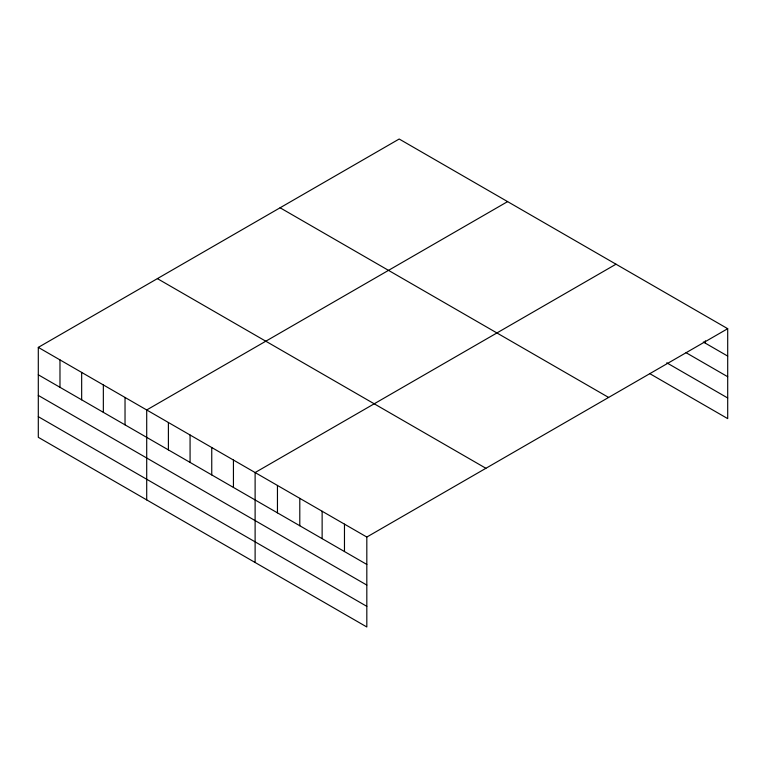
<?xml version="1.0" encoding="UTF-8"?>
<svg xmlns="http://www.w3.org/2000/svg" width="766" height="766" viewBox="0 0 766 766"><rect width="100%" height="100%" fill="white"/><g stroke="black" fill="none" stroke-linecap="round" stroke-linejoin="round"><path stroke-width="1.15" d="M727.7 328.691L399.182 139.019L38.3 347.381L38.3 437.309L366.818 626.981L366.818 537.043L727.7 328.691L727.7 418.619L649.511 373.482M507.599 201.611L146.708 409.963L146.708 499.901M616.008 264.203L255.116 472.555L255.116 562.493M703.332 342.019L727.7 356.094M686.068 352.695L727.7 376.728M666.774 362.816L727.7 397.985M280.097 207.778L608.606 397.439M157.394 278.623L485.903 468.285M38.3 347.381L366.818 537.043M38.3 374.785L366.818 564.446M38.3 395.419L366.818 585.08M38.3 416.675L366.818 606.346M705.362 340.813L705.362 343.197M344.47 524.145L344.47 551.549M322.132 511.248L322.132 538.651M299.793 498.35L299.793 525.754M277.455 485.452L277.455 512.856M233.439 460.04L233.439 487.444M211.751 447.516L211.751 474.93M190.073 435.002L190.073 462.405M168.396 422.487L168.396 449.891M125.03 397.449L125.03 424.852M103.343 384.934L103.343 412.338M81.665 372.41L81.665 399.823M59.978 359.896L59.978 387.299"/></g></svg>
